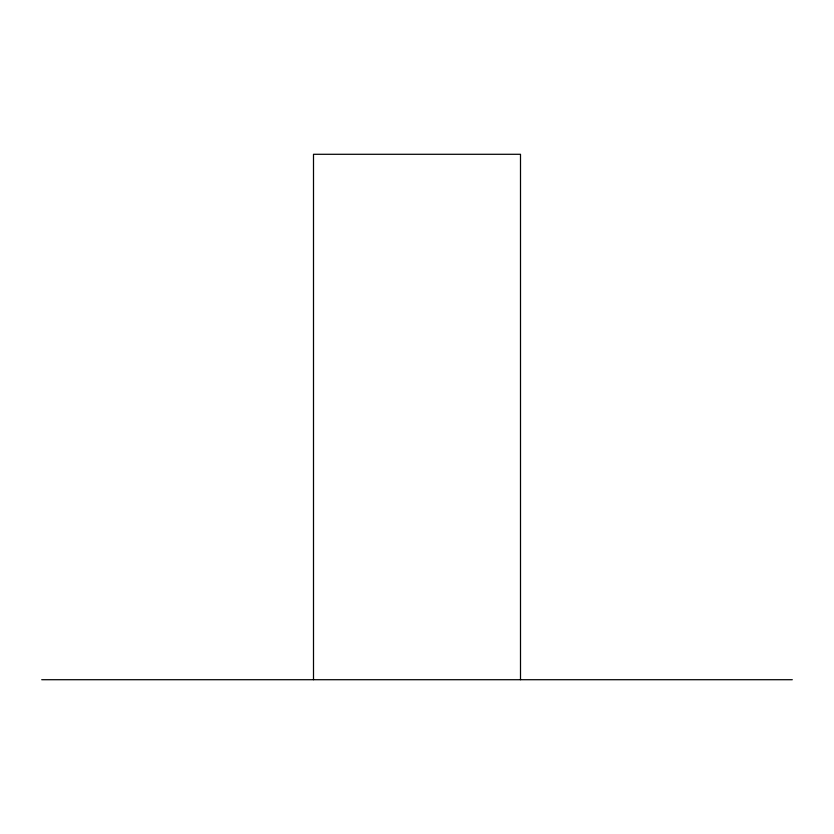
<?xml version="1.0" encoding="UTF-8"?>
<svg xmlns="http://www.w3.org/2000/svg" width="834" height="834" viewBox="0 0 834 834"><rect width="100%" height="100%" fill="white"/><g stroke="black" fill="none" stroke-linecap="round" stroke-linejoin="round"><path stroke-width="1.25" d="M41.7 679.71L792.3 679.71M520.499 679.71L520.499 154.29L313.501 154.29L313.501 679.71"/></g></svg>
